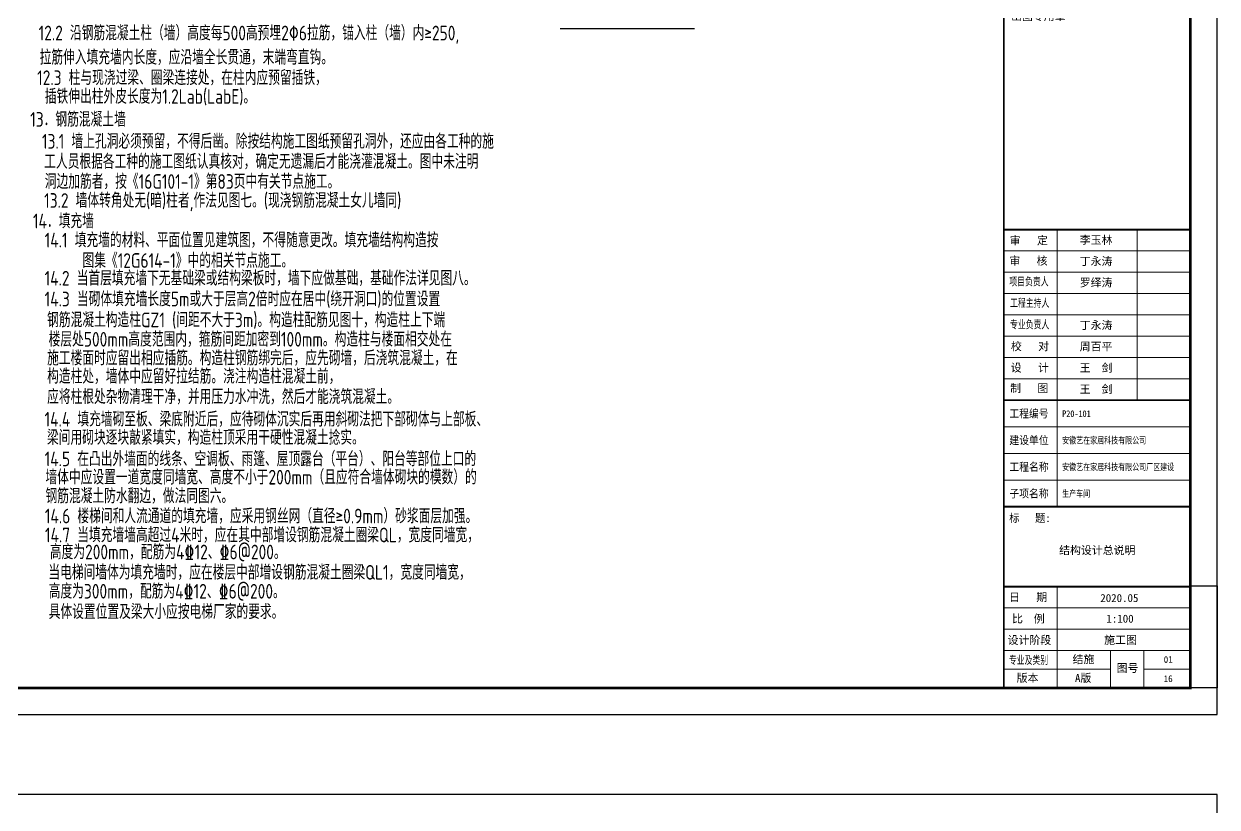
# Model space of a CAD drawing. Extents: x 8243024 to 8945023, y 669070 to 951310.
# Drawn here: x 8285381 to 8330124, y 888435 to 917830 of the extents above; entities that cross this region are included whole.
import ezdxf
from ezdxf.enums import TextEntityAlignment as Align

# ---------------------------------------------------------------- set-up
doc = ezdxf.new("R2010")
doc.units = 0
doc.header["$LTSCALE"] = 1000
doc.layers.get('0').update_dxf_attribs({"linetype": 'CONTINUOUS'})
for name, color, linetype in [('BZ_标准图框', 7, 'CONTINUOUS'), ('LT', 2, 'CONTINUOUS'), ('PUB_TITLE', 255, 'CONTINUOUS'), ('REIN', 1, 'CONTINUOUS'), ('S_CL', 2, 'CONTINUOUS'), ('TK(图框线)', 45, 'CONTINUOUS')]:
    doc.layers.add(name, color=color, linetype=linetype)
doc.layers.add('VHSoft_barcode', color=7, linetype='CONTINUOUS', plot=False)
doc.styles.add('-宋体', font='', dxfattribs={"width": 0.8})
doc.styles.add('HT', font='simhei.ttf')
doc.styles.add('TSSD_REIN', font='Tssdeng.shx', dxfattribs={"width": 0.7, "bigfont": 'hztxt.shx'})
doc.styles.get('-宋体').set_extended_font_data('SimSun')

# ---------------------------------------------------------------- blocks, each defined once
blk = doc.blocks.new('KK1')
h = blk.add_hatch(color=1)
h.paths.add_polyline_path([(129429, 94698), (126278, 94698), (126278, 93772), (127302, 93181), (127302, 91854), (126585, 91854), (126278, 91854), (126278, 91547), (127609, 91547), (127609, 93358), (126585, 93949), (126585, 94391), (129122, 94391), (129122, 94237), (128098, 93646), (128098, 91547), (129429, 91547), (129429, 91854), (129122, 91854), (128610, 91854), (128610, 93350), (129429, 93823)])
h.paths.add_polyline_path([(129122, 94001), (128303, 93528), (128303, 91854), (128201, 91854), (128201, 93587), (129122, 94119)], flags=16)
h = blk.add_hatch(color=1)
h.paths.add_polyline_path([(129429, 93646), (129122, 93469), (129122, 93236), (129429, 93236)])
h.paths.add_polyline_path([(129122, 93083), (129122, 92827), (129429, 92827), (129429, 93083)])
h.paths.add_polyline_path([(129122, 92673), (129122, 92417), (129429, 92417), (129429, 92673)])
h.paths.add_polyline_path([(129429, 92008), (129429, 92264), (129122, 92264), (129122, 92008)])
h.paths.add_polyline_path([(127097, 93063), (126790, 93240), (126790, 92059), (127097, 92059)])
h.paths.add_polyline_path([(126278, 93595), (126278, 93236), (126585, 93236), (126585, 93417)])
h.paths.add_polyline_path([(126278, 93083), (126278, 92827), (126585, 92827), (126585, 93083)])
h.paths.add_polyline_path([(126585, 92417), (126585, 92673), (126278, 92673), (126278, 92417)])
h.paths.add_polyline_path([(126585, 92264), (126278, 92264), (126278, 92008), (126585, 92008)])
for points in [[(128610, 91854), (128610, 93350), (129429, 93823), (129429, 94698), (126278, 94698), (126278, 93772), (127302, 93181), (127302, 91854), (126585, 91854)], [(126278, 91854), (126278, 91547), (127609, 91547), (127609, 93358), (126585, 93949), (126585, 94391), (129122, 94391), (129122, 94237), (128098, 93646), (128098, 91547), (129429, 91547), (129429, 91854)], [(129122, 94119), (128201, 93587), (128201, 91854)], [(129122, 94001), (128303, 93528), (128303, 91854)], [(129122, 94119), (129122, 94001)], [(126278, 93595), (126278, 93236), (126585, 93236), (126585, 93417)], [(126278, 93595), (126585, 93417)], [(129429, 93823), (128859, 93494)], [(129122, 93469), (129122, 93236), (129429, 93236), (129429, 93646)], [(129429, 93646), (129122, 93469)], [(126278, 91854), (126585, 91854)], [(128303, 91854), (128201, 91854)], [(129122, 91854), (128610, 91854)], [(129122, 91854), (129429, 91854)]]:
    blk.add_lwpolyline(points)
for points in [[(126278, 93083), (126278, 92827), (126585, 92827), (126585, 93083)], [(127097, 93063), (126790, 93240), (126790, 92059), (127097, 92059)], [(129122, 93083), (129122, 92827), (129429, 92827), (129429, 93083)], [(126278, 92673), (126278, 92417), (126585, 92417), (126585, 92673)], [(129122, 92673), (129122, 92417), (129429, 92417), (129429, 92673)], [(126278, 92264), (126278, 92008), (126585, 92008), (126585, 92264)], [(129122, 92264), (129122, 92008), (129429, 92008), (129429, 92264)]]:
    blk.add_lwpolyline(points, close=True)
at = {"layer": 'BZ_标准图框'}
for points, const_width in [([(124370, 40709), (124370, 98109)], 70), ([(124370, 84998), (131370, 84998)], 70), ([(124370, 71198), (131370, 71198)], 70), ([(126370, 71198), (126370, 66398)], 35), ([(129370, 71198), (129370, 66398)], 35), ([(131370, 70398), (124370, 70398)], 35), ([(131370, 69598), (124370, 69598)], 35), ([(131370, 68798), (124370, 68798)], 35), ([(131370, 67998), (124370, 67998)], 35), ([(131370, 67198), (124370, 67198)], 35), ([(131370, 66398), (124370, 66398)], 50), ([(124370, 57909), (131370, 57909)], 70), ([(126370, 47509), (126370, 57909)], 35), ([(129370, 51508), (129370, 57909)], 35), ([(124370, 57109), (131370, 57109)], 35), ([(124370, 56309), (131370, 56309)], 35), ([(124370, 55509), (131370, 55509)], 35), ([(124370, 54709), (131370, 54709)], 35), ([(124370, 53909), (131370, 53909)], 35), ([(124370, 53109), (131370, 53109)], 35), ([(124370, 52309), (131370, 52309)], 35), ([(124370, 52309), (131370, 52309)], 35), ([(124370, 51509), (131370, 51509)], 70), ([(124370, 50509), (131370, 50509)], 35), ([(124370, 49509), (131370, 49509)], 35), ([(124370, 48509), (131370, 48509)], 35), ([(124370, 47509), (131370, 47509)], 70), ([(124370, 44509), (131370, 44509)], 70), ([(126370, 42109), (126370, 44509)], 35), ([(124370, 43709), (131370, 43709)], 35), ([(124370, 42909), (131370, 42909)], 35), ([(124370, 42109), (131370, 42109)], 35), ([(124370, 42109), (131370, 42109)], 35), ([(126370, 40709), (126370, 42109)], 35), ([(128370, 40709), (128370, 42109)], 35), ([(129620, 40709), (129620, 42109)], 35), ([(124370, 41409), (128370, 41409)], 35), ([(129620, 41409), (131370, 41409)], 35)]:
    blk.add_lwpolyline(points, dxfattribs=dict(at, const_width=const_width))
at = {"layer": 'VHSoft_barcode'}
blk.add_lwpolyline([(131370, 40709), (131370, 44542), (132370, 44542), (132370, 40709)], close=True, dxfattribs=at)
at = {"layer": 'BZ_标准图框', "style": 'HT', "width": 0.5}
blk.add_text('宣城市建筑设计院有限公司', height=700, dxfattribs=at).set_placement((127900, 89748), align=Align.CENTER)
at = {"layer": 'BZ_标准图框', "style": 'HT'}
for s, height, width, p in [('工程设计证书编号（甲级）：A134023074', 400, 0.6, (124727, 88502)), ('会签', 300, 0.85, (124664, 70702)), ('专业', 300, 0.85, (125407, 70693)), ('给 排 水', 300, 0.85, (124659, 68311)), ('项目负责人', 300, 0.7, (124580, 55810)), ('工程主持人', 300, 0.7, (124606, 55007)), ('专业负责人', 300, 0.7, (124605, 54200)), ('工程编号', 300, 0.9, (124579, 50852)), ('建设单位', 300, 0.9, (124579, 49852)), ('工程名称', 300, 0.9, (124579, 48852)), ('子项名称', 300, 0.9, (124579, 47852)), ('标   题:', 300, 0.95, (124572, 46933)), ('专业及类别', 300, 0.7, (124563, 41607))]:
    blk.add_text(s, height=height, dxfattribs=dict(at, width=width)).set_placement(p)
for s, p in [('注册师印章', (124675, 84409)), ('会签', (126867, 70664)), ('(正楷)', (127788, 70654)), ('建   筑', (124664, 69914)), ('结   构', (124669, 69129)), ('暖   通', (124678, 67495)), ('电   气', (124668, 66721)), ('出图专用章', (124642, 65766)), ('审   定', (124592, 57351)), ('审   核', (124578, 56586)), ('校   对', (124637, 53377)), ('设   计', (124632, 52575)), ('制   图', (124609, 51806)), ('日   期', (124568, 43965)), ('比  例', (124680, 43156)), ('设计阶段', (124511, 42353)), ('图号', (128601, 41304)), ('版本 ', (124853, 40933))]:
    blk.add_text(s, height=300, dxfattribs=at).set_placement(p)
at = {"layer": 'TK(图框线)', "style": 'HT'}
for s, p in [('张瑞清', (127152, 69851)), ('黄炳坤', (127152, 68251)), ('董  荣', (127152, 66651)), ('李玉林', (127217, 57369)), ('丁永涛', (127217, 56569)), ('罗绎涛', (127217, 55769)), ('丁永涛', (127217, 54169)), ('周百平', (127217, 53369)), ('王  剑', (127217, 52569)), ('王  剑', (127217, 51769)), ('2020.05', (127990, 43932)), ('1:100', (128219, 43157)), ('施工图', (128134, 42358)), ('结施', (126948, 41632)), ('A版', (127040, 40932))]:
    blk.add_text(s, height=300, dxfattribs=at).set_placement(p)
at = {"layer": 'TK(图框线)', "style": 'HT', "width": 0.75}
for s, p in [('P20-101', (126559, 50875)), ('安徽艺在家居科技有限公司', (126559, 49875)), ('安徽艺在家居科技有限公司厂区建设', (126559, 48875)), ('生产车间', (126559, 47875))]:
    blk.add_text(s, height=250, dxfattribs=at).set_placement(p)
at = {"layer": 'TK(图框线)', "style": '-宋体'}
blk.add_text('16', height=250, dxfattribs=at).set_placement((130534, 40931), align=Align.CENTER)

msp = doc.modelspace()

# ---------------------------------------------------------------- linework, layer by layer
at = {"layer": 'PUB_TITLE'}
for points in [[(8246024, 891909.7), (8330124, 891909.7), (8330124, 951309.7), (8246024, 951309.7)], [(8246024, 829509.7), (8330124, 829509.7), (8330124, 888909.7), (8246024, 888909.7)]]:
    msp.add_lwpolyline(points, close=True, dxfattribs=at)
at = {"layer": 'PUB_TITLE', "const_width": 100}
msp.add_lwpolyline([(8248524, 892909.7), (8329124, 892909.7), (8329124, 950309.7), (8248524, 950309.7)], close=True, dxfattribs=at)
at = {"layer": 'REIN', "color": 7, "const_width": 50}
msp.add_lwpolyline([(8305485.5, 917650.2), (8310530.6, 917650.2)], dxfattribs=at)

# ---------------------------------------------------------------- block references
at = {"layer": 'S_CL'}
msp.add_blockref('KK1', (8197753.9, 852200.7), dxfattribs=at)

# ---------------------------------------------------------------- texts
at = {"layer": 'LT', "color": 7, "style": 'TSSD_REIN', "width": 0.8}
for s, p in [('12.2 沿钢筋混凝土柱（墙）高度每500高预埋2\x826拉筋，锚入柱（墙）内≥250,', (8285934.1, 917211.2)), ('拉筋伸入填充墙内长度，应沿墙全长贯通，末端弯直钩。', (8285972.4, 916299.1)), ('12.3 柱与现浇过梁、圈梁连接处，在柱内应预留插铁， ', (8285878.3, 915533)), ('插铁伸出柱外皮长度为1.2Lab(LabE)。', (8286167.4, 914829)), ('13.1 墙上孔洞必须预留，不得后凿。除按结构施工图纸预留孔洞外，还应由各工种的施', (8286058.7, 913146)), ('工人员根据各工种的施工图纸认真核对，确定无遗漏后才能浇灌混凝土。图中未注明', (8286143.7, 912387.4)), ('洞边加筋者，按《16G101-1》第83页中有关节点施工。', (8286164.6, 911638.1)), ('13.2 墙体转角处无(暗)柱者,作法见图七。(现浇钢筋混凝土女儿墙同)', (8286139.9, 910926.2)), ('14.1 填充墙的材料、平面位置见建筑图，不得随意更改。填充墙结构构造按', (8286160.4, 909439.3)), ('图集《12G614-1》中的相关节点施工。', (8287579.2, 908672.8)), ('14.2 当首层填充墙下无基础梁或结构梁板时，墙下应做基础，基础作法详见图八。', (8286158.7, 908008.9)), ('14.3 当砌体填充墙长度5m或大于层高2倍时应在居中(绕开洞口)的位置设置', (8286159.6, 907227.6)), ('钢筋混凝土构造柱GZ1 (间距不大于3m)。构造柱配筋见图十，构造柱上下端', (8286252.2, 906444.1)), ('楼层处500mm高度范围内，箍筋间距加密到100mm。构造柱与楼面相交处在', (8286309.1, 905716.6)), ('施工楼面时应留出相应插筋。构造柱钢筋绑完后，应先砌墙，后浇筑混凝土，在', (8286252.2, 905013)), ('构造柱处，墙体中应留好拉结筋。浇注构造柱混凝土前，', (8286252.2, 904327.3)), ('应将柱根处杂物清理干净，并用压力水冲洗，然后才能浇筑混凝土。', (8286252.2, 903561.4)), ('14.4 填充墙砌至板、梁底附近后，应待砌体沉实后再用斜砌法把下部砌体与上部板、', (8286156.2, 902716.9)), ('梁间用砌块逐块敲紧填实，构造柱顶采用干硬性混凝土捻实。', (8286248.4, 902031.2)), ('14.5 在凸出外墙面的线条、空调板、雨篷、屋顶露台（平台）、阳台等部位上口的', (8286160, 901228.1)), ('墙体中应设置一道宽度同墙宽、高度不小于200mm（且应符合墙体砌块的模数）的', (8286191.5, 900542.4)), ('钢筋混凝土防水翻边，做法同图六。', (8286191.5, 899838.1)), ('14.6 楼梯间和人流通道的填充墙，应采用钢丝网（直径≥0.9mm）砂浆面层加强。', (8286167.8, 899084.7)), ('14.7 当填充墙墙高超过4米时，应在其中部增设钢筋混凝土圈梁QL，宽度同墙宽，', (8286172.1, 898373.4)), ('高度为200mm，配筋为4%%13212、%%1326@200。', (8286355.5, 897734.9)), ('当电梯间墙体为填充墙时，应在楼层中部增设钢筋混凝土圈梁QL1，宽度同墙宽，', (8286298.7, 896971.2)), ('高度为300mm，配筋为4%%13212、%%1326@200。 ', (8286312.6, 896260.5)), ('具体设置位置及梁大小应按电梯厂家的要求。', (8286312.6, 895492.6))]:
    msp.add_text(s, height=550, dxfattribs=at).set_placement(p)
at = {"layer": 'LT', "style": 'TSSD_REIN', "width": 0.8}
for s, p in [('13．钢筋混凝土墙', (8285618, 913969.5)), ('14．填充墙', (8285721.6, 910155.7))]:
    msp.add_text(s, height=550, dxfattribs=at).set_placement(p)
at = {"layer": 'TK(图框线)', "style": 'HT'}
msp.add_text('结构设计总说明', height=300, dxfattribs=at).set_placement((8325629.2, 897924.5), align=Align.CENTER)
at = {"layer": 'TK(图框线)', "style": '-宋体'}
msp.add_text('01', height=250, dxfattribs=at).set_placement((8328120.8, 893852))

doc.saveas('drawing.dxf')
